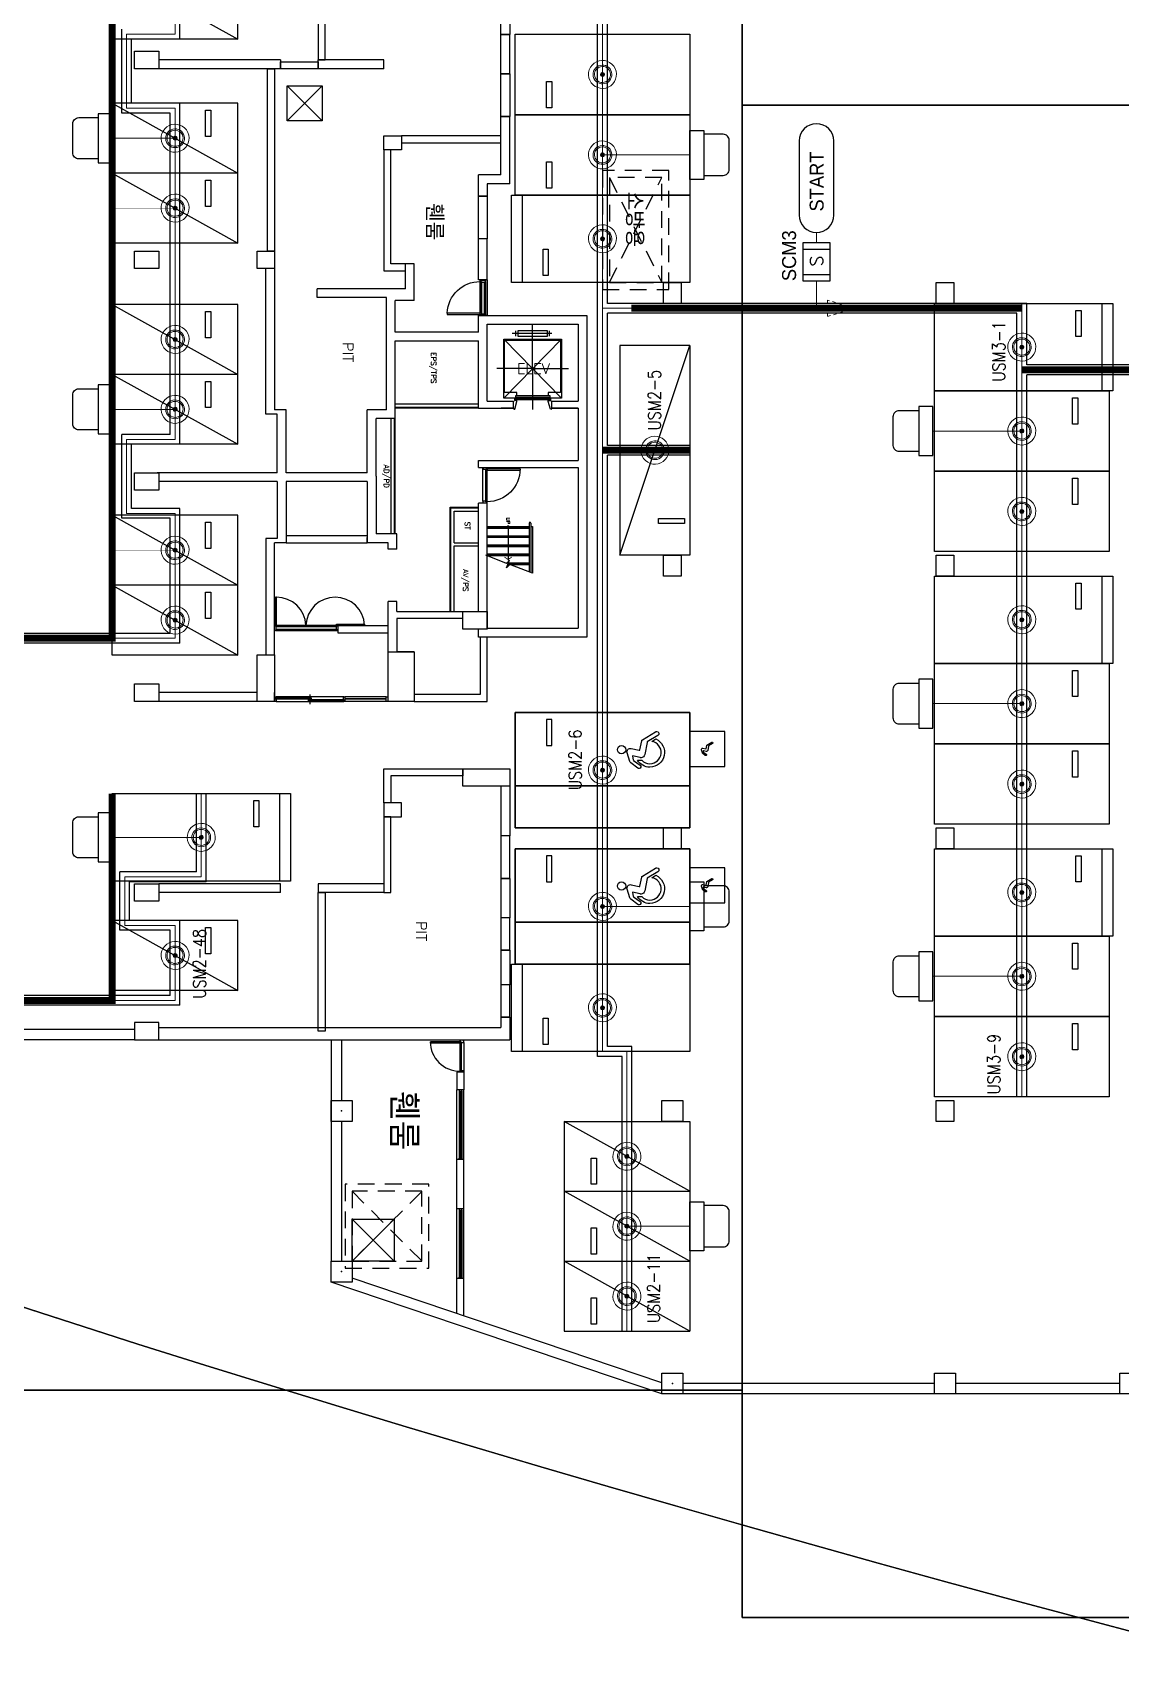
# Model space of a CAD drawing. Header units: millimetres. Extents: x 116443 to 620443, y -399357 to -63957.
# Drawn here: x 198394 to 229530, y -279063 to -232629 of the extents above; entities that cross this region are included whole.
import ezdxf
from ezdxf.enums import TextEntityAlignment as Align

# ---------------------------------------------------------------- set-up
doc = ezdxf.new("R2010")
doc.units = ezdxf.units.MM
doc.header["$LTSCALE"] = 600
for name, pattern in [('AUDIT_D_080121100638-0', [0]), ('H1', [1, 0.5, -0.5]), ('HIDD', [1.3, 0.8, -0.5])]:
    doc.linetypes.add(name, pattern=pattern)
for name, color, linetype, lineweight in [('1-주차면센서', 3, 'Continuous', 15), ('SD-배선', 6, 'Continuous', 0), ('TIS-TEXT', 7, 'Continuous', 18), ('주차관제', 4, 'Continuous', 158)]:
    doc.layers.add(name, color=color, linetype=linetype, lineweight=lineweight)
for name, color, linetype in [('2-주차안내등', 2, 'Continuous'), ('PARKING', 7, 'Continuous'), ('RACY WAY', 1, 'Continuous'), ('SD', 7, 'AUDIT_D_080121100638-0'), ('z', 8, 'Continuous'), ('레이스웨이', 6, 'Continuous'), ('유도관제-공간표시등', 2, 'Continuous'), ('유도관제-구역제어장치', 2, 'Continuous'), ('유도관제-통신', 6, 'Continuous')]:
    doc.layers.add(name, color=color, linetype=linetype)
doc.styles.add('GHS', font='romans.shx', dxfattribs={"bigfont": 'ghs.shx'})
doc.styles.add('돋움', font='')
doc.styles.get('돋움').set_extended_font_data('Dotum')

# ---------------------------------------------------------------- blocks, each defined once
blk = doc.blocks.new('주차-장애인')
at = {"layer": 'z', "color": 8}
for points in [[(1200, 5000), (0, 5000), (0, 0), (1200, 0)], [(0, 5000), (3300, 5000), (3300, 0), (0, 0)], [(1200, 0), (3300, 0), (3300, 5000), (1200, 5000)], [(2350, 4100), (2350, 3950), (3100, 3950), (3100, 4100)], [(1750, -1000), (2750, -1000), (2750, 0), (1750, 0)]]:
    blk.add_lwpolyline(points, close=True, dxfattribs=at)
for points in [[(3300, 0), (3300, 5000), (0, 5000), (0, 0), (1750, 0)], [(2750, 0), (3300, 0)]]:
    blk.add_lwpolyline(points, dxfattribs=at)
for points in [[(2056, 1638, 0.057402), (2057, 1639, 0.483968), (2050, 1644, 0), (2050, 1644), (1945, 1619, 0.180566), (1928, 1608), (1793, 1421, -0.728167), (1696, 1453, -0.157295), (1706, 1485), (1854, 1690, -0.164911), (1895, 1720), (2142, 1794, -0.574907), (2269, 1676), (2217, 1447, 0.42106), (2228, 1429), (2483, 1378, -0.207816), (2515, 1355), (2747, 978), (2747, 978, -0.138685), (2756, 945, -0.756412), (2640, 913, -0.000001), (2640, 913), (2453, 1218, 0.211774), (2443, 1224), (2092, 1290, 0), (2092, 1290, -0.361063), (2003, 1397, -0.057402), (2006, 1422), (2006, 1422), (2056, 1638)], [(1932, 1500), (1932, 1377, 0.20635), (1832, 1143, 0.91237), (2470, 1084), (2539, 975, -0.813693), (1733, 1143, -0.259842), (1932, 1500, 0.259842)], [(2197, -388, 0.057402), (2197, -388, 0.483968), (2194, -386, 0), (2194, -386), (2157, -395, 0.180566), (2150, -399), (2102, -466, -0.728167), (2067, -454, -0.157295), (2071, -443), (2124, -369, -0.164911), (2139, -358), (2228, -332, -0.574907), (2273, -374), (2254, -457, 0.42106), (2259, -463), (2350, -482, -0.207816), (2362, -490), (2445, -625), (2445, -625, -0.138685), (2449, -637, -0.756412), (2407, -649, -0.000001), (2407, -649), (2339, -539, 0.211774), (2336, -537), (2210, -513, 0), (2210, -513, -0.361063), (2178, -475, -0.057402), (2179, -466), (2179, -466), (2197, -388)]]:
    blk.add_lwpolyline(points, format="xyb", dxfattribs=at)
blk.add_ellipse((2233, 1953), major_axis=(99.3, 68.4), ratio=1, start_param=-0.602967, end_param=5.680218, dxfattribs=at)
blk = doc.blocks.new('지하-천창소방')
at = {"layer": 'z', "color": 8, "linetype": 'HIDD'}
for p, q in [((-1500, -750), (1500, 750)), ((1500, -750), (-1500, 750))]:
    blk.add_line(p, q, dxfattribs=at)
for points in [[(1700, -950), (1700, 950), (-1700, 950), (-1700, -950)], [(1500, -750), (1500, 750), (-1500, 750), (-1500, -750)]]:
    blk.add_lwpolyline(points, close=True, dxfattribs=at)
at = {"layer": 'z', "color": 8, "linetype": 'HIDD', "style": 'GHS'}
blk.add_text('소방용', height=500, dxfattribs=at).set_placement((-1096, -284))
blk = doc.blocks.new('주차-경형')
at = {"layer": 'z', "color": 8}
blk.add_lwpolyline([(2000, 3600), (0, 3600), (0, 0), (2000, 3600), (2000, 0), (0, 0)], dxfattribs=at)
at = {"layer": 'z', "color": 8, "linetype": 'Continuous'}
blk.add_lwpolyline([(950, 2675), (200, 2675), (200, 2825), (950, 2825)], close=True, dxfattribs=at)
blk = doc.blocks.new('주차-확장형')
at = {"layer": 'z', "color": 8, "linetype": 'Continuous'}
blk.add_line((0, 300), (2500, 300), dxfattribs=at)
at = {"layer": 'z', "color": 8, "linetype": 'Continuous', "flags": 128}
for points in [[(2500, 0), (0, 0), (0, 5100), (2500, 5100)], [(1550, 1050), (2300, 1050), (2300, 900), (1550, 900)]]:
    blk.add_lwpolyline(points, close=True, dxfattribs=at)
blk = doc.blocks.new('주차-일반형')
at = {"layer": 'z', "color": 8, "linetype": 'Continuous', "flags": 128}
blk.add_lwpolyline([(0, 5100), (2300, 5100), (2300, 100), (0, 100)], close=True, dxfattribs=at)
at = {"layer": 'z', "color": 8, "linetype": 'Continuous'}
blk.add_lwpolyline([(950, 4050), (200, 4050), (200, 4200), (950, 4200)], close=True, dxfattribs=at)
blk = doc.blocks.new('주차-평형')
at = {"layer": 'z', "color": 8, "flags": 128}
blk.add_lwpolyline([(6000, 2000), (0, 2000), (0, 0), (6000, 2000), (6000, 0), (0, 0)], dxfattribs=at)
at = {"layer": 'z', "color": 8, "linetype": 'Continuous'}
blk.add_lwpolyline([(1050, 1100), (1050, 1850), (900, 1850), (900, 1100)], close=True, dxfattribs=at)
blk = doc.blocks.new('주차-기둥')
at = {"layer": 'z', "color": 8, "linetype": 'Continuous', "flags": 128}
blk.add_lwpolyline([(300, 300), (300, -300), (-300, -300), (-300, 300)], close=True, dxfattribs=at)
at = {"layer": 'z', "color": 8, "linetype": 'Continuous'}
blk.add_point((0, 0), dxfattribs=at)
blk = doc.blocks.new('A$C290E0136')
at = {"layer": 'z', "color": 8}
for p, q in [((30, 200), (930, 200)), ((30, 50), (970, 50)), ((45, 160), (955, 160)), ((45, 90), (955, 90))]:
    blk.add_line(p, q, dxfattribs=at)
for points in [[(970, 200), (930, 200), (930, 1140), (970, 1140)], [(30, 200), (30, 160), (45, 160), (45, 90), (30, 50), (0, 50), (0, 200)], [(970, 200), (970, 160), (955, 160), (955, 90), (970, 50), (1000, 50), (1000, 200)]]:
    blk.add_lwpolyline(points, close=True, dxfattribs=at)
blk.add_arc((965, 206), 935, 92.1383, 180.3524, dxfattribs=at)
blk = doc.blocks.new('99코아-기준층$0$SD-A-1000-민영')
at = {"layer": 'z', "color": 8}
for p, q in [((-75, 0), (-75, 939)), ((-40, 940), (-40, 0)), ((-1020, 0), (-1010, 0)), ((0, 0), (-10, 0)), ((-1010, -120), (-1020, -120)), ((-980, 0), (-70, 0)), ((-965, -40), (-55, -40)), ((-965, -120), (-55, -120)), ((-40, 0), (-75, 0)), ((-10, -120), (0, -120))]:
    blk.add_line(p, q, dxfattribs=at)
for points in [[(-1010, -30), (-1010, 0), (-980, 0), (-980, -40), (-965, -40), (-965, -120), (-1010, -120), (-1010, -95)], [(-10, -30), (-10, 0), (-40, 0), (-40, -40), (-55, -40), (-55, -120), (-10, -120), (-10, -95)]]:
    blk.add_lwpolyline(points, dxfattribs=at)
blk.add_arc((-40, 0), 940, 90, 180, dxfattribs=at)
blk = doc.blocks.new('eq-el-011-D-P')
at = {"layer": 'z', "color": 8}
for p, q in [((550, 1900), (-585, 1900)), ((-485, 1975), (-485, 1825)), ((0, 894), (0, 2135)), ((485, 1825), (485, 1975)), ((825, 1735), (-825, 53)), ((-825, 1735), (825, 53)), ((-825, 53), (-825, 1735)), ((-825, 1735), (825, 1735)), ((825, 1735), (825, 53)), ((0, 894), (-1025, 894)), ((0, 894), (0, -272)), ((0, 894), (1025, 894)), ((-450, 53), (-825, 53)), ((-460, 65), (-450, 65)), ((-450, 65), (-450, 53)), ((0, 115), (0, 75)), ((0, 40), (0, 0)), ((450, 65), (460, 65)), ((460, 65), (450, 65)), ((450, 53), (450, 65)), ((825, 53), (450, 53)), ((-540, -235), (-540, -260)), ((-535, -265), (-514, -265)), ((-520, -20), (-520, -35)), ((-455, -15), (-515, -15)), ((-509, -261), (-450, -46)), ((-450, -44), (-450, -20)), ((450, -44), (450, -20)), ((509, -261), (450, -46)), ((455, -15), (515, -15)), ((535, -265), (514, -265)), ((520, -20), (520, -35)), ((540, -235), (540, -260))]:
    blk.add_line(p, q, dxfattribs=at)
for points in [[(-425, 1975), (-425, 1825), (425, 1825), (425, 1975)], [(-510, 40), (510, 40), (510, 0), (-510, 0)], [(500, 75), (500, 115), (-490, 115), (-490, 75)]]:
    blk.add_lwpolyline(points, close=True, dxfattribs=at)
blk.add_lwpolyline([(-460, 125), (-450, 125), (-450, 210), (-800, 210), (-800, 1710), (800, 1710), (800, 210), (450, 210), (450, 125), (460, 125)], dxfattribs=at)
for centre, start, end in [((-535, -260), 180, 270), ((-515, -20), 90, 180), ((-514, -260), 270, 344.7449), ((-455, -20), 0, 90), ((-455, -44), 344.7449, 360), ((455, -20), 90, 180), ((455, -44), 180, 195.2551), ((514, -260), 195.2551, 270), ((515, -20), 0, 90), ((535, -260), 270, 0)]:
    blk.add_arc(centre, 5, start, end, dxfattribs=at)
blk = doc.blocks.new('sa654f6s5d')
at = {"layer": 'z', "color": 8, "linetype": 'Continuous', "ltscale": 0.5}
for p, q in [((16811, 26693, 0), (17811, 25693, 0)), ((17811, 26693, 0), (16811, 25693, 0)), ((19865, -5730, 0), (18665, -6930, 0)), ((18665, -5730, 0), (19865, -6930, 0))]:
    blk.add_line(p, q, dxfattribs=at)
at = {"layer": 'z', "color": 8, "linetype": 'Continuous', "ltscale": 0.5, "elevation": 0}
for points in [[(17811, 25693), (16811, 25693), (16811, 26693), (17811, 26693), (17811, 25693)], [(19865, -6930), (18665, -6930), (18665, -5730), (19865, -5730), (19865, -6930)]]:
    blk.add_lwpolyline(points, dxfattribs=at)
blk = doc.blocks.new('TIS-주차면센서(확대)')
at = {"layer": '1-주차면센서'}
blk.add_hatch(color=256, dxfattribs=at).paths.add_polyline_path([(43.5, 0, 1), (-43.5, 0, 1)])
h = blk.add_hatch(color=256, dxfattribs=at)
edge = h.paths.add_edge_path()
edge.add_arc((0, 0), 43.5, 0, 360)
for radius in [303.5, 203.5, 173.5, 43.5]:
    blk.add_circle((0, 0), radius, dxfattribs=at)
blk = doc.blocks.new('공간표시등')
at = {"layer": '2-주차안내등'}
blk.add_lwpolyline([(-228, 337), (-546, 337, 0.414214), (-646, 237), (-646, -237, 0.414214), (-546, -337), (-228, -337)], format="xyb", close=True, dxfattribs=at)
blk.add_lwpolyline([(-228, -401), (-228, 401), (0, 401), (0, -401)], close=True, dxfattribs=at)
blk = doc.blocks.new('유도관제')
at = {"layer": 'RACY WAY', "ltscale": 0.3}
for p, q in [((202615, -232817), (202615, -230817)), ((214565, -239781, 0), (214565, -231669)), ((214845, -240381, 0), (214845, -231949)), ((200949, -234935, 0), (200949, -232537, 0)), ((202615, -232817), (201229, -232817, 0)), ((201229, -234655, 0), (201229, -232817)), ((202335, -234935), (200949, -234935, 0)), ((202615, -234655), (201229, -234655, 0)), ((202335, -244131), (202335, -234935)), ((202615, -244411), (202615, -234655)), ((214565, -261921), (214565, -239781)), ((226845, -240381), (214845, -240381, 0)), ((226845, -242141), (226845, -240381)), ((214845, -244441), (214845, -240661, 0)), ((226565, -240661), (214845, -240661, 0)), ((226565, -263081), (226565, -240661)), ((234965, -242141), (226845, -242141)), ((226845, -263081, 0), (226845, -242421)), ((234965, -242421), (226845, -242421)), ((202335, -244131, 0), (200949, -244131, 0)), ((200949, -246529, 0), (200949, -244131, 0)), ((202615, -244411), (201229, -244411, 0)), ((201229, -246249, 0), (201229, -244411)), ((217205, -244441), (214845, -244441)), ((214845, -261641, 0), (214845, -244721)), ((217205, -244721), (214845, -244721)), ((202335, -246529), (200949, -246529, 0)), ((202615, -246249), (201229, -246249, 0)), ((202335, -249821), (202335, -246529)), ((202615, -250101), (202615, -246249)), ((202615, -250101), (191565, -250101, 0)), ((202335, -249821, 0), (192315, -249821, 0)), ((203085, -256644, 0), (203085, -254406, 0)), ((203365, -256924), (203365, -254406)), ((203085, -256644, 0), (200893, -256644, 0)), ((200893, -258314, 0), (200893, -256644, 0)), ((203365, -256924), (201173, -256924, 0)), ((201173, -258034, 0), (201173, -256924)), ((202615, -258034, 0), (201173, -258034, 0)), ((202615, -260461, 0), (202615, -258034, 0)), ((202335, -258314, 0), (200893, -258314, 0)), ((202335, -260181, 0), (202335, -258314, 0)), ((202615, -260461, 0), (192035, -260461, 0)), ((202335, -260181, 0), (192315, -260181, 0)), ((215545, -261641), (214845, -261641, 0)), ((215545, -263081), (215545, -261641)), ((215265, -261921, 0), (214565, -261921, 0)), ((215265, -269781), (215265, -261921)), ((215545, -269781), (215545, -263081))]:
    blk.add_line(p, q, dxfattribs=at)
at = {"layer": 'SD', "color": 4, "ltscale": 0.3}
for p, q in [((220335, -235733, 0), (220335, -237855, 0)), ((221324, -237855, 0), (221324, -235733, 0))]:
    blk.add_line(p, q, dxfattribs=at)
for centre, start, end in [((220829, -235733, 0), 360, 180), ((220829, -237855, 0), 180, 360)]:
    blk.add_arc(centre, 494, start, end, dxfattribs=at)
at = {"layer": 'SD-배선', "ltscale": 0.3}
for p, q in [((202475, -232677), (202475, -230817)), ((214705, -239781), (214705, -231809, 0)), ((202475, -232677, 0), (201089, -232677, 0)), ((201089, -234795), (201089, -232677)), ((202475, -234795, 0), (201089, -234795, 0)), ((202475, -244271), (202475, -234795)), ((200676, -235655), (202475, -235655)), ((217205, -236131), (214705, -236131)), ((220829, -238650, 0), (220829, -238350, 0)), ((214705, -261781), (214705, -239781)), ((220829, -239739, 0), (220829, -240521, 0)), ((226705, -240521), (214705, -240521, 0)), ((220647, -240521, 0), (221888, -240521, 0)), ((226705, -263081, 0), (226705, -240381)), ((226705, -242881), (226705, -240521)), ((235105, -242281), (226705, -242281)), ((200676, -243411), (202475, -243411)), ((224155, -244031, 0), (226705, -244031, 0)), ((202475, -244271, 0), (201089, -244271, 0)), ((201089, -246389), (201089, -244271)), ((217205, -244581), (214705, -244581)), ((202475, -246389, 0), (201089, -246389, 0)), ((202475, -249961, 0), (202475, -246389)), ((202475, -249961, 0), (191425, -249961, 0)), ((224155, -251831, 0), (226705, -251831, 0)), ((203225, -256784), (203225, -254406)), ((200675, -255656), (203225, -255656)), ((203225, -256784, 0), (201033, -256784, 0)), ((201033, -258174, 0), (201033, -256784)), ((217205, -257631), (214705, -257631)), ((202475, -258174, 0), (201033, -258174, 0)), ((202475, -260321, 0), (202475, -258174, 0)), ((224155, -259631, 0), (226705, -259631, 0)), ((202475, -260321, 0), (192175, -260321)), ((215405, -261781), (214705, -261781, 0)), ((215405, -269781), (215405, -261781)), ((217205, -266781), (215405, -266781))]:
    blk.add_line(p, q, dxfattribs=at)
at = {"layer": 'SD-배선', "linetype": 'H1', "ltscale": 0.3}
for p, q in [((221141, -240284, 0), (221141, -240758, 0)), ((221888, -240521, 0), (221141, -240284, 0)), ((221141, -240758, 0), (221888, -240521, 0))]:
    blk.add_line(p, q, dxfattribs=at)
at = {"layer": '유도관제-구역제어장치', "ltscale": 0.3}
for p, q in [((220442, -238650, 0), (220442, -239739, 0)), ((221217, -238650, 0), (220442, -238650, 0)), ((221217, -239739, 0), (221217, -238650, 0)), ((220442, -238832, 0), (221217, -238832, 0)), ((220442, -239558, 0), (221217, -239558, 0)), ((220442, -239739, 0), (221217, -239739, 0))]:
    blk.add_line(p, q, dxfattribs=at)
at = {"layer": 'PARKING', "xscale": 1.319999999436676, "yscale": 1.320000000298023, "zscale": 1.319999999948777}
for p, rotation in [((214705, -233831), 36.24765589264658), ((202475, -235655), 36.24765589264658), ((214705, -236131), 36.24765589264658), ((202475, -237655), 36.24765589264658), ((214705, -238531), 36.24765589264658), ((202475, -241411), 36.24765589264658), ((226705, -241631, 0), 36.24765589264658), ((202475, -243411), 36.24765589264658), ((226705, -244031, 0), 36.24765589264658), ((216205, -244581), 126.2476558926466), ((226705, -246331, 0), 36.24765589264658), ((202475, -247440), 36.24765589264658), ((202475, -249440), 36.24765589264658), ((226705, -249431, 0), 36.24765589264658), ((226705, -251831, 0), 36.24765589264658), ((214705, -253731), 36.24765589264658), ((226705, -254131, 0), 36.24765589264658), ((203225, -255656), 36.24765589264658), ((226705, -257231, 0), 36.24765589264658), ((214705, -257631), 36.24765589264658), ((202475, -259034), 306.2476558926466), ((226705, -259631, 0), 36.24765589264658), ((214705, -260531), 36.24765589264658), ((226705, -261931, 0), 36.24765589264658), ((215405, -264781), 36.24765589264658), ((215405, -266781), 36.24765589264658), ((215405, -268781), 36.24765589264658)]:
    blk.add_blockref('TIS-주차면센서(확대)', p, dxfattribs=dict(at, rotation=rotation))
at = {"layer": '유도관제-공간표시등', "ltscale": 0.3, "yscale": 1.746523059904575, "zscale": 1.746523057621223}
for p, xscale, rotation in [((200675, -235655), -1.746523060499175, 179.9999999999989), ((217205, -236131), 1.746523060499175, 180.000000000001), ((200675, -243411), -1.746523060499175, 179.9999999999989), ((224155, -244031, 0), -1.746523060499175, 179.9999999999989), ((224155, -251831, 0), -1.746523060499175, 179.9999999999989), ((200675, -255656), -1.746523060499175, 179.9999999999989), ((217205, -257631), 1.746523060499175, 180.000000000001), ((224155, -259631, 0), -1.746523060499175, 179.9999999999989), ((217205, -266781), 1.746523060499175, 180.000000000001)]:
    blk.add_blockref('공간표시등', p, dxfattribs=dict(at, xscale=xscale, rotation=rotation))
at = {"layer": 'SD', "color": 0, "ltscale": 0.3, "style": '돋움'}
for s, p in [('START', (221034, -237751, 0)), ('SCM3', (220245, -239743, 0))]:
    blk.add_text(s, height=400, rotation=90, dxfattribs=at).set_placement(p)
at = {"layer": 'TIS-TEXT', "color": 3, "ltscale": 0.3, "style": 'GHS', "width": 0.85}
for s, p in [('USM3-1', (226047, -241751)), ('USM3-9', (225906, -262142))]:
    blk.add_text(s, height=360, rotation=90, dxfattribs=at).set_placement(p, align=Align.MIDDLE)
at = {"layer": 'TIS-TEXT', "color": 2, "ltscale": 0.3, "style": 'GHS', "width": 0.85}
for s, p in [('USM2-5', (216191, -243146)), ('USM2-6', (213923, -253438)), ('USM2-48', (203171, -259272)), ('USM2-11', (216169, -268554))]:
    blk.add_text(s, height=360, rotation=90, dxfattribs=at).set_placement(p, align=Align.MIDDLE)
at = {"layer": '유도관제-구역제어장치', "ltscale": 0.3, "style": 'GHS', "width": 1}
blk.add_text('S', height=367, rotation=90, dxfattribs=at).set_placement((220829, -239168, 0), align=Align.MIDDLE_CENTER)

msp = doc.modelspace()

# ---------------------------------------------------------------- linework, layer by layer
at = {"layer": 'z', "color": 8, "ltscale": 5000}
for p, q in [((211800.5, -233815.4), (211800.5, -232690.4)), ((211800.5, -232690.4), (212050.5, -232690.4)), ((212050.5, -233815.4), (212050.5, -232690.4)), ((206570.5, -233665.4), (206570.5, -233415.4)), ((208450.5, -233415.4), (206570.5, -233415.4)), ((208450.5, -233665.4), (208450.5, -233415.4)), ((208450.5, -233665.4), (206570.5, -233665.4)), ((212050.5, -233815.4), (211800.5, -233815.4)), ((211800.5, -236705.4), (211800.5, -235035.4)), ((211800.5, -235035.4), (212050.5, -235035.4)), ((212050.5, -236955.4), (212050.5, -235035.4)), ((211155.5, -236955.4), (211155.5, -236705.4)), ((211800.5, -236705.4), (211155.5, -236705.4)), ((212050.5, -236955.4), (211405.5, -236955.4)), ((211155.5, -239705.4), (211155.5, -238535.4)), ((211405.5, -238535.4), (211155.5, -238535.4)), ((211405.5, -239705.4), (211405.5, -238535.4)), ((205070.5, -243545.4), (205070.5, -239385.4)), ((209320.5, -239250.4), (209070.5, -239250.4)), ((209070.5, -239965.4), (209070.5, -239250.4)), ((209320.5, -240300.4), (209320.5, -239250.4)), ((209070.5, -239965.4), (206540.5, -239965.4)), ((206540.5, -240215.4), (206540.5, -239965.4)), ((211405.5, -239705.4), (211155.5, -239705.4)), ((208520.5, -240215.4), (206540.5, -240215.4)), ((208770.5, -241205.4), (208770.5, -240300.4)), ((209320.5, -240300.4), (208770.5, -240300.4)), ((211155.5, -241205.4), (211155.5, -240725.4)), ((211405.5, -240725.4), (211155.5, -240725.4)), ((211155.5, -241205.4), (208770.5, -241205.4)), ((205400.5, -243545.4), (205070.5, -243545.4)), ((205650.5, -243425.4), (205320.5, -243425.4)), ((205400.5, -245225.4), (205400.5, -243545.4)), ((205650.5, -245225.4), (205650.5, -243425.4)), ((208520.5, -243425.4), (207975.5, -243425.4)), ((207975.5, -245225.4), (207975.5, -243425.4)), ((208770.5, -243675.4), (208225.5, -243675.4)), ((208225.5, -245325.4), (208225.5, -243675.4)), ((205400.5, -245475.4), (205400.5, -247105.4)), ((207975.5, -245225.4), (205650.5, -245225.4)), ((207975.5, -245475.4), (205650.5, -245475.4)), ((205650.5, -245475.4), (205650.5, -247225.4)), ((207975.5, -245475.4), (207975.5, -247225.4)), ((208225.5, -245325.4), (208225.5, -246975.4)), ((208820.5, -246975.4), (208225.5, -246975.4)), ((205400.5, -247105.4), (205070.5, -247105.4)), ((205070.5, -247105.4), (205070.5, -250435.4)), ((205650.5, -247225.4), (205320.5, -247225.4)), ((208570.5, -247225.4), (207975.5, -247225.4)), ((210705.5, -249395.4), (208820.5, -249395.4)), ((208820.5, -249395.4), (208820.5, -250350.4)), ((209320.5, -250350.4), (208820.5, -250350.4)), ((209320.5, -250350.4), (209320.5, -251400.4)), ((212050.5, -253695.4), (212050.5, -255615.4)), ((211800.5, -254195.4), (211800.5, -255615.4)), ((212050.5, -255615.4), (211800.5, -255615.4)), ((206570.5, -256985.4), (206570.5, -257235.4)), ((208450.5, -256985.4), (206570.5, -256985.4)), ((208450.5, -257235.4), (206570.5, -257235.4)), ((208450.5, -256985.4), (208450.5, -257235.4)), ((211800.5, -256835.4), (211800.5, -257960.4)), ((212050.5, -256835.4), (211800.5, -256835.4)), ((212050.5, -256835.4), (212050.5, -257960.4)), ((212050.5, -257960.4), (211800.5, -257960.4)), ((212050.5, -258880.4), (211800.5, -258880.4)), ((211800.5, -258880.4), (211800.5, -259875.4)), ((212050.5, -258880.4), (212050.5, -259875.4)), ((212050.5, -259875.4), (211800.5, -259875.4)), ((211800.5, -260795.4), (211800.5, -261100.4, 0)), ((212050.5, -260795.4), (211800.5, -260795.4)), ((212050.5, -260795.4), (212050.5, -261450.4))]:
    msp.add_line(p, q, dxfattribs=at)
at = {"layer": 'z', "color": 8}
for p, q in [((205490.5, -233415.4), (202010.5, -233415.4)), ((205490.5, -233415.4), (205490.5, -233665.4)), ((208440.5, -233415.4), (206720.5, -233415.4)), ((205490.5, -233665.4), (201990.5, -233665.4)), ((208440.5, -233665.4), (206720.5, -233665.4)), ((205320.5, -239385.4), (205320.5, -243425.4)), ((208520.5, -243425.4), (208520.5, -240215.4)), ((211155.5, -240725.4), (214255.5, -240725.4)), ((211405.5, -243175.4), (211405.5, -240975.4)), ((211405.5, -240975.4), (214005.5, -240975.4)), ((214005.5, -240975.4), (214005.5, -243175.4)), ((214255.5, -240725.4), (214255.5, -249925.4)), ((208770.5, -241455.4), (211155.5, -241455.4)), ((208770.5, -243675.4), (208770.5, -241455.4)), ((211155.5, -243375.4), (211155.5, -241455.4)), ((211155.5, -243265.4), (208770.5, -243265.4)), ((211405.5, -243175.4), (212155.5, -243175.4)), ((212155.5, -243375.4), (212155.5, -243175.4)), ((213255.5, -243175.4), (214005.5, -243175.4)), ((213255.5, -243375.4), (213255.5, -243175.4)), ((208660.5, -246975.4), (208660.5, -243675.4)), ((208750.5, -246975.4), (208750.5, -243675.4)), ((211155.5, -243355.4), (208770.5, -243355.4)), ((211155.5, -243375.4), (208770.5, -243375.4)), ((208770.5, -246975.4), (208770.5, -243675.4)), ((211155.5, -243375.4), (212155.5, -243375.4)), ((212155.5, -243375.4), (211805.5, -243375.4)), ((213255.5, -243375.4), (214005.5, -243375.4)), ((214005.5, -243375.4), (213255.5, -243375.4)), ((214005.5, -243375.4), (214005.5, -244875.4)), ((211155.5, -245075.4), (211155.5, -244875.4)), ((211155.5, -244875.4), (214005.5, -244875.4)), ((211155.5, -245075.4), (214005.5, -245075.4)), ((214005.5, -245075.4), (214005.5, -249675.4)), ((205400.5, -245225.4), (201960.5, -245225.4)), ((205400.5, -245475.4), (202010.5, -245475.4)), ((211155.5, -249195.4), (211155.5, -246095.4)), ((211405.5, -246095.4), (211155.5, -246095.4)), ((211405.5, -249675.4), (211405.5, -246095.4)), ((210350.5, -246210.4), (211155.5, -246210.4)), ((210350.5, -249195.4), (210350.5, -246210.4)), ((210370.5, -246230.4), (211155.5, -246230.4)), ((210370.5, -249195.4), (210370.5, -246230.4)), ((210460.5, -246320.4), (211155.5, -246320.4)), ((210460.5, -247230.4), (210460.5, -246320.4)), ((208820.5, -247407.9), (208820.5, -246975.4)), ((211405.5, -246765.4), (212605.5, -246765.4)), ((211405.5, -246780.4), (212605.5, -246780.4)), ((211405.5, -246795.4), (212605.5, -246795.4)), ((211405.5, -246810.4), (212605.5, -246810.4)), ((211405.5, -247025.4), (212605.5, -247025.4)), ((212005.5, -246765.4), (212005.5, -247724.3)), ((212605.5, -246665.4), (212605.5, -248056.5)), ((212655.5, -246665.4), (212655.5, -248074.8)), ((212655.5, -246765.4), (212705.5, -246765.4)), ((212705.5, -246765.4), (212705.5, -248093.1)), ((205320.5, -250435.4), (205320.5, -247225.4)), ((208570.5, -247407.9), (208570.5, -247225.4)), ((208680.5, -247407.9), (208570.5, -247407.9)), ((208820.5, -247407.9), (208680.5, -247407.9)), ((210460.5, -247230.4), (211155.5, -247230.4)), ((210460.5, -247320.4), (211155.5, -247320.4)), ((210460.5, -249195.4), (210460.5, -247320.4)), ((211405.5, -247040.4), (212605.5, -247040.4)), ((211405.5, -247055.4), (212605.5, -247055.4)), ((211405.5, -247070.4), (212605.5, -247070.4)), ((211405.5, -247285.4), (212605.5, -247285.4)), ((211405.5, -247300.4), (212605.5, -247300.4)), ((211405.5, -247315.4), (212605.5, -247315.4)), ((211405.5, -247330.4), (212605.5, -247330.4)), ((211405.5, -247545.4), (212605.5, -247545.4)), ((211405.5, -247560.4), (212605.5, -247560.4)), ((211405.5, -247575.4), (212605.5, -247575.4)), ((211405.5, -247590.4), (212605.5, -247590.4)), ((211926.1, -247805.4), (212605.5, -247805.4)), ((212000.4, -247850.4), (212605.5, -247850.4)), ((212006.1, -247835.4), (212605.5, -247835.4)), ((212011.7, -247820.4), (212605.5, -247820.4)), ((208570.5, -250435.4), (208570.5, -248907.9)), ((208680.5, -248907.9), (208570.5, -248907.9)), ((208820.5, -248907.9), (208680.5, -248907.9)), ((208820.5, -249195.4), (208820.5, -248907.9)), ((208820.5, -249195.4), (211155.5, -249195.4)), ((205345.5, -249735.4), (207095.5, -249735.4)), ((205360.5, -249620.4), (207080.5, -249620.4)), ((205360.5, -249700.4), (207080.5, -249700.4)), ((205375.5, -249585.4), (207095.5, -249585.4)), ((211155.5, -249925.4), (211155.5, -249695.4)), ((211405.5, -249675.4), (214005.5, -249675.4)), ((214255.5, -249925.4), (211155.5, -249925.4)), ((204820.5, -251515.4), (202010.5, -251515.4)), ((205320.5, -251765.4), (205320.5, -251515.4)), ((205330.5, -251765.4), (205330.5, -251635.4)), ((205330.5, -251635.4), (205370.5, -251635.4)), ((205355.5, -251660.4), (205355.5, -251710.4)), ((205355.5, -251660.4), (205370.5, -251660.4)), ((205365.5, -251705.4), (205365.5, -251665.4)), ((205365.5, -251665.4), (205435.5, -251665.4)), ((207305.5, -251635.4), (205370.5, -251635.4)), ((205370.5, -251660.4), (205370.5, -251635.4)), ((205435.5, -251665.4), (205435.5, -251705.4)), ((205435.5, -251665.4), (206365.5, -251665.4)), ((206295.5, -251665.4), (206295.5, -251705.4)), ((206330.5, -251569.6), (206330.5, -251843.9)), ((206365.5, -251665.4), (206365.5, -251705.4)), ((207290.5, -251715.4), (207290.5, -251635.4)), ((207290.5, -251635.4), (207330.5, -251635.4)), ((207305.5, -251635.4), (207295.5, -251635.4)), ((207330.5, -251635.4), (207330.5, -251765.4)), ((208515.5, -251635.4), (207330.5, -251635.4)), ((205320.5, -251765.4), (201510.5, -251765.4)), ((205370.5, -251765.4), (205330.5, -251765.4)), ((205370.5, -251710.4), (205355.5, -251710.4)), ((206365.5, -251705.4), (205365.5, -251705.4)), ((205370.5, -251710.4), (205370.5, -251765.4)), ((205370.5, -251765.4), (207305.5, -251765.4)), ((206295.5, -251685.4), (205435.5, -251685.4)), ((206295.5, -251755.4), (206295.5, -251715.4)), ((206295.5, -251715.4), (206365.5, -251715.4)), ((207295.5, -251755.4), (206295.5, -251755.4)), ((206365.5, -251715.4), (206365.5, -251755.4)), ((206365.5, -251715.4), (207295.5, -251715.4)), ((206365.5, -251735.4), (207225.5, -251735.4)), ((207225.5, -251715.4), (207225.5, -251755.4)), ((207255.5, -251715.4), (207295.5, -251715.4)), ((207290.5, -251715.4), (207305.5, -251715.4)), ((207305.5, -251755.4), (207290.5, -251755.4)), ((207290.5, -251755.4), (207290.5, -251765.4)), ((207330.5, -251765.4), (207290.5, -251765.4)), ((207295.5, -251715.4), (207295.5, -251755.4)), ((207295.5, -251765.4), (207305.5, -251765.4)), ((207305.5, -251755.4), (207305.5, -251715.4)), ((208515.5, -251694.4), (207330.5, -251694.4)), ((208515.5, -251706.4), (207330.5, -251706.4)), ((208515.5, -251765.4), (207330.5, -251765.4)), ((205490.5, -256985.4), (202010.5, -256985.4)), ((205490.5, -257235.4), (202010.5, -257235.4)), ((205490.5, -257235.4), (205490.5, -256985.4)), ((208440.5, -256985.4), (206720.5, -256985.4)), ((208440.5, -257235.4), (206720.5, -257235.4)), ((201310.5, -261150.4), (193875.5, -261150.4)), ((202015.5, -261100.4), (211800.5, -261100.4)), ((201310.5, -261450.4), (188875.5, -261450.4)), ((201310.5, -261450.4), (212050.5, -261450.4, 0)), ((206940.5, -261475.4), (206940.5, -267780.7)), ((207240.5, -261475.4), (207240.5, -263180.7)), ((210540.5, -262375.4, 0), (210540.5, -262875.4, 0)), ((210740.5, -262375.4), (210540.5, -262375.4)), ((210740.5, -262375.4, 0), (210740.5, -262875.4, 0)), ((178910.5, -262891.7), (201410.5, -270153.8)), ((207240.5, -263780.7), (207240.5, -267780.7)), ((210540.5, -266280.7, 0), (210540.5, -264875.4, 0)), ((210740.5, -266280.7, 0), (210740.5, -264875.4, 0)), ((216404.9, -271580.7), (206940.5, -268380.7)), ((216404.9, -271264), (207540.5, -268266.9)), ((210540.5, -269281.2, 0), (210540.5, -268280.7, 0)), ((210740.5, -269348.8, 0), (210740.5, -268280.7, 0)), ((224204.9, -271280.7), (217004.9, -271280.7)), ((237004.9, -271580.7), (217004.9, -271580.7)), ((229504.9, -271280.7), (224804.9, -271280.7))]:
    msp.add_line(p, q, dxfattribs=at)
at = {"layer": 'z', "color": 8, "linetype": 'Continuous'}
for p, q in [((210620.5, -261505.4), (210620.5, -262345.4)), ((210660.5, -261520.4), (210660.5, -262330.4)), ((210740.5, -261520.4), (210740.5, -262330.4)), ((210540.5, -264875.4, 0), (210540.5, -262875.4, 0)), ((210740.5, -262875.4, 0), (210540.5, -262875.4, 0)), ((210600.5, -262915.4, 0), (210600.5, -264835.4, 0)), ((210634.5, -262915.4, 0), (210634.5, -264835.4, 0)), ((210646.5, -262915.4, 0), (210646.5, -264835.4, 0)), ((210680.5, -262915.4, 0), (210680.5, -264835.4, 0)), ((210740.5, -264875.4, 0), (210740.5, -262875.4, 0)), ((210740.5, -264875.4, 0), (210540.5, -264875.4, 0)), ((210540.5, -268280.7, 0), (210540.5, -266280.7, 0)), ((210740.5, -266280.7, 0), (210540.5, -266280.7, 0)), ((210600.5, -266320.7, 0), (210600.5, -268240.7, 0)), ((210634.5, -266320.7, 0), (210634.5, -268240.7, 0)), ((210646.5, -266320.7, 0), (210646.5, -268240.7, 0)), ((210680.5, -266320.7, 0), (210680.5, -268240.7, 0)), ((210740.5, -268280.7, 0), (210740.5, -266280.7, 0)), ((210740.5, -268280.7, 0), (210540.5, -268280.7, 0))]:
    msp.add_line(p, q, dxfattribs=at)
at = {"layer": 'z', "color": 8, "linetype": 'HIDD'}
for p, q in [((207540.5, -265780.7), (209540.5, -267780.7)), ((207540.5, -267780.7), (209540.5, -265780.7))]:
    msp.add_line(p, q, dxfattribs=at)
at = {"layer": 'z', "color": 8}
msp.add_lwpolyline([(454704.9, -296160), (454704.9, -145336.4), (448983.2, -145336.4, 0.1862524), (430877.8, -152417.6, -0.3976628), (398593.4, -152417.3, 0.1886396), (380238.9, -145336.4), (379265.2, -145336.4), (366265.2, -148336.4), (350554.2, -148336.4), (338554.2, -145336.4), (287940.1, -145336.4), (233910.5, -145336.4), (215911, -145336.4, -0.0088886), (214240.4, -145306.7), (214240.4, -192916.5), (178910.5, -192916.5), (178910.5, -262891.7), (201410.5, -270153.8, 0.1016833)], format="xyb", close=True, dxfattribs=at)
at = {"layer": 'z', "color": 8, "elevation": 0}
for points in [[(206570.5, -229450.4), (206570.5, -233415.4), (206770.5, -233415.4), (206770.5, -229450.4)], [(206570.5, -261200.4), (206570.5, -257235.4), (206770.5, -257235.4), (206770.5, -261200.4)], [(201310.5, -261450.4), (202010.5, -261450.4), (202010.5, -260950.4), (201310.5, -260950.4)]]:
    msp.add_lwpolyline(points, close=True, dxfattribs=at)
at = {"layer": 'z', "color": 8}
for points in [[(211800.5, -232690.4), (211800.5, -231770.4), (212050.5, -231770.4), (212050.5, -232690.4)], [(201310.5, -233165.4), (202010.5, -233165.4), (202010.5, -233665.4), (201310.5, -233665.4)], [(206570.5, -233665.4), (205490.5, -233665.4), (205490.5, -233465.4), (206570.5, -233465.4)], [(205120.5, -238885.4), (205120.5, -233665.4), (205320.5, -233665.4), (205320.5, -238885.4)], [(211800.5, -235035.4), (211800.5, -233815.4), (212050.5, -233815.4), (212050.5, -235035.4)], [(211800.5, -235585.4), (208950.5, -235585.4), (208950.5, -235785.4), (211800.5, -235785.4)], [(208450.5, -235985.4), (208450.5, -239450.4), (209070.5, -239450.4), (209070.5, -239250.4), (208650.5, -239250.4), (208650.5, -235985.4)], [(211405.5, -237315.4), (211405.5, -238535.4), (211155.5, -238535.4), (211155.5, -237315.4)], [(201310.5, -238885.4), (202010.5, -238885.4), (202010.5, -239385.4), (201310.5, -239385.4)], [(204820.5, -238885.4), (205320.5, -238885.4), (205320.5, -239385.4), (204820.5, -239385.4)], [(211205.5, -240725.4), (211205.5, -239705.4), (211405.5, -239705.4), (211405.5, -240725.4)], [(216454.9, -240380.7), (216454.9, -239780.7), (216954.9, -239780.7), (216954.9, -240380.7)], [(224254.9, -240380.7), (224254.9, -239780.7), (224754.9, -239780.7), (224754.9, -240380.7)], [(202010.5, -245225.4), (202010.5, -245725.4), (201310.5, -245725.4), (201310.5, -245225.4)], [(216454.9, -248180.7), (216454.9, -247580.7), (216954.9, -247580.7), (216954.9, -248180.7)], [(224254.9, -248180.7), (224254.9, -247580.7), (224754.9, -247580.7), (224754.9, -248180.7)], [(205345.5, -249585.4), (205375.5, -249585.4), (205375.5, -248785.4), (205345.5, -248785.4)], [(211405.5, -249195.4), (211405.5, -249695.4), (210705.5, -249695.4), (210705.5, -249195.4)], [(207095.5, -249585.4), (207095.5, -249555.4), (207895.5, -249555.4), (207895.5, -249585.4)], [(211205.5, -249925.4), (211205.5, -251565.4), (209320.5, -251565.4), (209320.5, -251765.4), (211405.5, -251765.4), (211405.5, -249925.4)], [(205320.5, -250435.4), (205320.5, -251765.4), (204820.5, -251765.4), (204820.5, -250435.4)], [(209320.5, -250350.4), (209320.5, -251765.4), (208570.5, -251765.4), (208570.5, -250350.4)], [(202010.5, -251265.4), (202010.5, -251765.4), (201310.5, -251765.4), (201310.5, -251265.4)], [(208560.5, -251765.4), (208515.5, -251765.4), (208515.5, -251635.4), (208560.5, -251635.4)], [(208450.5, -254665.4), (208450.5, -253695.4), (210705.5, -253695.4), (210705.5, -253895.4), (208650.5, -253895.4), (208650.5, -254665.4)], [(212050.5, -253695.4), (212050.5, -254195.4), (210705.5, -254195.4), (210705.5, -253695.4)], [(208450.5, -255065.4), (208450.5, -257235.4), (208650.5, -257235.4), (208650.5, -255065.4)], [(216454.9, -255980.7), (216454.9, -255380.7), (216954.9, -255380.7), (216954.9, -255980.7)], [(224254.9, -255980.7), (224254.9, -255380.7), (224754.9, -255380.7), (224754.9, -255980.7)], [(211800.5, -255615.4), (211800.5, -256835.4), (212050.5, -256835.4), (212050.5, -255615.4)], [(211800.5, -257960.4), (211800.5, -258880.4), (212050.5, -258880.4), (212050.5, -257960.4)], [(211800.5, -259875.4), (211800.5, -260795.4), (212050.5, -260795.4), (212050.5, -259875.4)], [(216404.9, -263180.7), (217004.9, -263180.7), (217004.9, -263780.7), (216404.9, -263780.7)], [(224254.9, -263780.7), (224254.9, -263180.7), (224754.9, -263180.7), (224754.9, -263780.7)], [(224204.9, -270980.7), (224804.9, -270980.7), (224804.9, -271580.7), (224204.9, -271580.7)], [(229504.9, -270980.7), (230104.9, -270980.7), (230104.9, -271580.7), (229504.9, -271580.7)]]:
    msp.add_lwpolyline(points, close=True, dxfattribs=at)
at = {"layer": 'z', "color": 8, "ltscale": 5000}
for points in [[(208950.5, -235585.4), (208950.5, -235985.4), (208450.5, -235985.4), (208450.5, -235585.4)], [(208950.5, -255065.4), (208950.5, -254665.4), (208450.5, -254665.4), (208450.5, -255065.4)]]:
    msp.add_lwpolyline(points, close=True, dxfattribs=at)
msp.add_lwpolyline([(211405.5, -236955.4), (211405.5, -237315.4), (211155.5, -237315.4), (211155.5, -236955.4)], dxfattribs=at)
at = {"layer": 'z', "color": 8}
for points in [[(207975.5, -247025.4), (205650.5, -247025.4), (205650.5, -247225.4), (207975.5, -247225.4), (207975.5, -247075.4)], [(212705.5, -248093.1), (212051, -247853.3), (211962.7, -247949.9), (212048.2, -247724.1), (211961.1, -247819.6), (211365.2, -247578.9)], [(205320.5, -249620.4), (205320.5, -249585.4), (205345.5, -249585.4), (205345.5, -249620.4), (205360.5, -249620.4), (205360.5, -249700.4), (205360.5, -249700.4), (205345.5, -249735.4), (205320.5, -249735.4), (205320.5, -249700.4)], [(207120.5, -249620.4), (207120.5, -249585.4), (207095.5, -249585.4), (207095.5, -249620.4), (207080.5, -249620.4), (207080.5, -249700.4), (207080.5, -249700.4), (207095.5, -249735.4), (207120.5, -249735.4), (207120.5, -249700.4)], [(208570.5, -249605.4), (207130.5, -249605.4), (207130.5, -249805.4), (208570.5, -249805.4), (208570.5, -249605.4)], [(202010.5, -256985.4), (202010.5, -257485.4), (201310.5, -257485.4), (201310.5, -256985.4), (202010.5, -256985.4)]]:
    msp.add_lwpolyline(points, dxfattribs=at)
at = {"layer": 'z', "color": 8, "const_width": 40}
msp.add_lwpolyline([(212025.5, -246765.4, -1), (211985.5, -246765.4, -1)], format="xyb", close=True, dxfattribs=at)
at = {"layer": 'z', "color": 8, "linetype": 'Continuous', "flags": 128}
msp.add_lwpolyline([(210620.4, -261505.4), (209780.4, -261505.4, 0.4142136), (210620.4, -262345.4, 0.4142136)], format="xyb", dxfattribs=at)
for points in [[(210620.5, -261505.4), (210620.5, -261540.4), (209780.5, -261540.4), (209780.5, -261505.4)], [(210650.5, -261475.4), (210620.5, -261475.4), (210620.5, -261505.4), (210660.5, -261505.4), (210660.5, -261520.4), (210740.5, -261520.4), (210740.5, -261475.4), (210710.5, -261475.4)], [(210650.5, -262375.4), (210620.5, -262375.4), (210620.5, -262345.4), (210660.5, -262345.4), (210660.5, -262330.4), (210740.5, -262330.4), (210740.5, -262375.4), (210710.5, -262375.4)]]:
    msp.add_lwpolyline(points, dxfattribs=at)
at = {"layer": 'z', "color": 8}
msp.add_lwpolyline([(454704.9, -296160, -0.1016833), (201410.5, -270153.8), (178910.5, -262891.7)], format="xyb", dxfattribs=at)
at = {"layer": 'z', "color": 8, "linetype": 'Continuous', "elevation": 0}
for points in [[(210625.5, -262875.4), (210600.5, -262875.4), (210600.5, -262915.4), (210680.5, -262915.4), (210680.5, -262875.4), (210655.5, -262875.4)], [(210625.5, -264875.4), (210600.5, -264875.4), (210600.5, -264835.4), (210680.5, -264835.4), (210680.5, -264875.4), (210655.5, -264875.4)], [(210625.5, -266280.7), (210600.5, -266280.7), (210600.5, -266320.7), (210680.5, -266320.7), (210680.5, -266280.7), (210655.5, -266280.7)], [(210625.5, -268280.7), (210600.5, -268280.7), (210600.5, -268240.7), (210680.5, -268240.7), (210680.5, -268280.7), (210655.5, -268280.7)]]:
    msp.add_lwpolyline(points, dxfattribs=at)
at = {"layer": 'z', "color": 8, "linetype": 'HIDD'}
for points in [[(207340.5, -267980.7), (209740.5, -267980.7), (209740.5, -265580.7), (207340.5, -265580.7)], [(207540.5, -267780.7), (209540.5, -267780.7), (209540.5, -265780.7), (207540.5, -265780.7)]]:
    msp.add_lwpolyline(points, close=True, dxfattribs=at)
at = {"layer": 'z', "color": 8}
for centre, radius, start, end in [((212630.5, -246665.4), 25, 0, 180), ((205377.6, -249629.4), 844, 2.98878, 90.14542), ((207058, -249623.7), 838.4, 2.61809, 177.38216), ((391335.7, 333157.6), 632500, 252.5257558, 275.750026)]:
    msp.add_arc(centre, radius, start, end, dxfattribs=at)
for points in [[(212005.5, -247695.6, 0), (212005.5, -247724.3, 0), (211906.6, -247625.4, 0), (211893, -247644.5, 0)], [(212005.5, -247695.6, 0), (212005.5, -247724.3, 0), (212104.3, -247625.4, 0), (212117.9, -247644.5, 0)]]:
    msp.add_solid(points, dxfattribs=at)
at = {"layer": '레이스웨이', "color": 6, "lineweight": 30}
for p, q in [((218704, -271467.6), (218704, -220845.2)), ((256803, -234709.5), (218704, -234709.5)), ((187767.7, -271467.6), (218704, -271467.6)), ((218704, -271467.6), (218704, -277972.1)), ((218704, -277972.1), (294134.8, -277972.1))]:
    msp.add_line(p, q, dxfattribs=at)
at = {"layer": '주차관제', "color": 140}
for points, const_width in [([(191475.5, -249960.7), (200675.5, -249960.7), (200675.5, -230816.8)], 200), ([(202475.5, -235655.3), (200675.5, -235655.3)], 1), ([(202475.5, -237655.3), (200675.5, -237655.3)], 1), ([(215527.4, -240520.7), (226704.9, -240520.7), (226704.9, -240520.7)], 200), ([(202475.5, -241410.7), (200675.5, -241410.7)], 1), ([(226704.9, -242280.7), (235104.9, -242280.7)], 200), ([(202475.5, -243410.7), (200675.5, -243410.7)], 1), ([(217204.9, -244580.7), (214704.9, -244580.7)], 200), ([(202475.5, -247440.2), (200675.5, -247440.2)], 1), ([(202475.5, -249440.2), (200675.5, -249440.2)], 1), ([(200675.5, -254405.8), (200675.5, -260320.7), (192175.5, -260320.7), (192175.5, -258460.7), (191425.5, -258460.7)], 200), ([(203225.5, -255655.8), (200675.5, -255655.8)], 1), ([(202475.5, -259034.1), (200675.5, -259034.1)], 1)]:
    msp.add_lwpolyline(points, dxfattribs=dict(at, const_width=const_width))
at = {"layer": '주차관제', "color": 1, "const_width": 200}
for points in [[(215527.4, -240520.7), (226704.9, -240520.7)], [(191475.5, -249960.7), (200675.5, -249960.7)], [(192175.5, -260320.7), (200675.5, -260320.7)]]:
    msp.add_lwpolyline(points, dxfattribs=at)

# ---------------------------------------------------------------- block references
at = {"layer": 'z', "color": 8}
msp.add_blockref('sa654f6s5d', (188875.5, -260850.4, 0), dxfattribs=at)
for name, p, rotation in [('주차-경형', (200675.5, -230816.8), 270), ('주차-경형', (200675.5, -234655.3), 270), ('주차-경형', (200675.5, -236655.3), 270), ('지하-천창소방', (215654.9, -238280.7), 270), ('주차-확장형', (212104.9, -237280.7), 270), ('주차-경형', (200675.5, -240410.7), 270), ('주차-확장형', (229304.9, -242880.7), 89.9999999999999), ('주차-경형', (200675.5, -242410.7), 270), ('주차-경형', (200675.5, -246440.2), 270), ('주차-확장형', (229304.9, -250680.7), 89.9999999999999), ('주차-경형', (200675.5, -248440.2), 270), ('주차-장애인', (217204.9, -255380.7), 89.9999999999999), ('주차-확장형', (205775.5, -256905.8), 89.9999999999999), ('주차-장애인', (217204.9, -259280.7), 89.9999999999999), ('주차-확장형', (229304.9, -258480.7), 89.9999999999999), ('주차-경형', (200675.5, -258034.1), 270), ('주차-확장형', (212104.9, -259280.7), 270), ('주차-기둥', (207240.5, -263480.7), 270), ('주차-경형', (217204.9, -265780.7), 90.00000000000004), ('주차-경형', (217204.9, -267780.7), 90.00000000000004), ('주차-기둥', (207240.5, -268080.7), 270), ('주차-경형', (217204.9, -269780.7), 90.00000000000004), ('주차-기둥', (216704.9, -271280.7), 270)]:
    msp.add_blockref(name, p, dxfattribs=dict(at, rotation=rotation))
at = {"layer": 'z', "color": 8, "linetype": 'Continuous'}
for p, rotation in [((217304.9, -234980.7), 89.9999999999999), ((217304.9, -237280.7), 89.9999999999999), ((224104.9, -242880.7), 270), ((224104.9, -245180.7), 270), ((224104.9, -250680.7), 270), ((224104.9, -252980.7), 270), ((224104.9, -258480.7), 270), ((224104.9, -260780.7), 270)]:
    msp.add_blockref('주차-일반형', p, dxfattribs=dict(at, rotation=rotation))
at = {"layer": 'z', "color": 8, "ltscale": 2.5, "extrusion": (0, 0, -1), "zscale": -1, "rotation": 269.9999999999999}
msp.add_blockref('A$C290E0136', (-211405.5, -239725.4), dxfattribs=at)
at = {"layer": 'z', "color": 8, "extrusion": (0, 0, -1), "xscale": -1, "zscale": -1, "rotation": 359.9999999999968}
msp.add_blockref('eq-el-011-D-P', (-212705.5, -243140.4), dxfattribs=at)
at = {"layer": 'z', "color": 8, "xscale": -1, "rotation": 270}
for name, p in [('주차-평형', (215204.9, -247580.7)), ('99코아-기준층$0$SD-A-1000-민영', (211405.5, -245075.4))]:
    msp.add_blockref(name, p, dxfattribs=at)
at = {"layer": '유도관제-통신'}
msp.add_blockref('유도관제', (0, 0), dxfattribs=at)

# ---------------------------------------------------------------- texts
at = {"layer": 'z', "color": 8, "style": 'GHS'}
for s, height, p in [('휀룸', 500, (209892.4, -238044.1)), ('PIT', 300, (207426.1, -241776.7)), ('EPS/TPS', 150, (209875.9, -242222.8, 0)), ('AD/PD', 150, (208525.6, -245326.6, 0)), ('ST', 150, (210845.2, -246740.5)), ('AV/PS', 150, (210790.9, -248303.4, 0)), ('PIT', 300, (209520.2, -258339.5))]:
    msp.add_text(s, height=height, rotation=270, dxfattribs=at).set_placement(p, align=Align.MIDDLE_CENTER)
msp.add_text('ELEV', height=300, dxfattribs=at).set_placement((212728.5, -242247.1), align=Align.MIDDLE)
msp.add_text('UP', height=100, rotation=270, dxfattribs=at).set_placement((212007.4, -246599), align=Align.MIDDLE)
msp.add_text('휀룸', height=800, rotation=270, dxfattribs=at).set_placement((208610.9, -262916.3))

doc.saveas('drawing.dxf')
